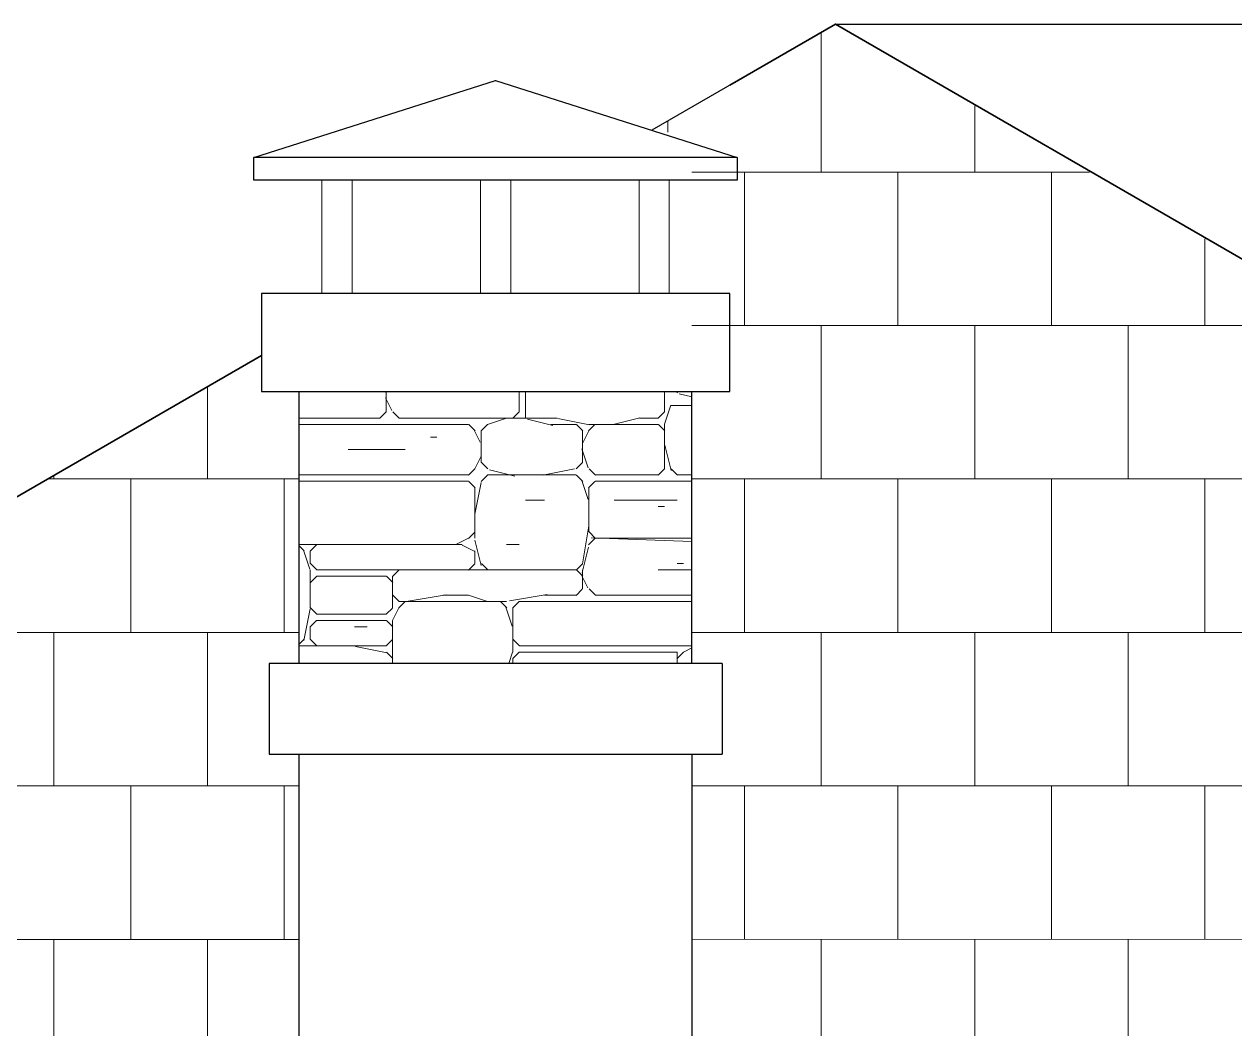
# Model space of a CAD drawing. Extents: x -12289450 to -10763036, y -7834513 to -6150123.
# Drawn here: x -11132590 to -11130987, y -7699345 to -7698014 of the extents above; entities that cross this region are included whole.
import ezdxf

# ---------------------------------------------------------------- set-up
doc = ezdxf.new("R2010")
doc.units = 0
doc.header["$LTSCALE"] = 25
for name, color, linetype in [('008-ШТРИХОВКА', 252, 'Continuous'), ('Крыши', 7, 'Continuous'), ('Примечания', 7, 'Continuous')]:
    doc.layers.add(name, color=color, linetype=linetype)
doc.layers.add('RAZMER', color=7, linetype='Continuous', lineweight=9)

msp = doc.modelspace()

# ---------------------------------------------------------------- hatches: boundary and pattern name
at = {"layer": '008-ШТРИХОВКА', "lineweight": 18, "ltscale": 3}
h = msp.add_hatch(dxfattribs=at)
h.set_pattern_fill('AR-B88', color=256)
h.set_pattern_definition([(0, (-57541.28, -161115.81), (0, 203.2), []), (90, (-57541.28, -161115.81), (-101.6, 203.2), [203.2, -203.2])])
h.paths.add_polyline_path([(-11131705.9, -7698630.7), (-11131706.2, -7698171.6), (-11131752.1, -7698150.7), (-11131517.4, -7698015.2), (-11125615.9, -7701420.7), (-11137415.9, -7701420.7), (-11132275.9, -7698453.1), (-11132275.9, -7698500.7), (-11132225.9, -7698500.7), (-11132225.9, -7698860.7), (-11132225.9, -7698980.7), (-11132225.9, -7699536.3), (-11132326.3, -7699536.3), (-11132326.3, -7700177.4), (-11131605.5, -7700177.4), (-11131605.5, -7699536.3), (-11131705.9, -7699536.3)])
at = {"layer": 'RAZMER', "lineweight": 0, "ltscale": 4}
h = msp.add_hatch(dxfattribs=at)
h.set_pattern_fill('DSLSTN', color=251, scale=300, style=0, pattern_type=2)
h.set_pattern_definition([(180, (438332.4, -635207), (-1e-13, -837.9), [184.338, -653.562]), (0, (437519.6, -635240.5), (0, 837.9), [108.927, -728.973]), (0, (437628.6, -635282.4), (0, 837.9), [58.653, -779.247]), (315, (437620.2, -635274.06), (837.899983, -2e-13), [11.8497, -1173.11985]), (270, (437620.2, -635265.7), (837.9, -2e-13), [8.379, -829.521]), (270, (437620.2, -635248.9), (837.9, -2e-13), [16.758, -821.142]), (225, (437628.56, -635240.54), (-1e-13, -837.899983), [11.8497, -1173.11985]), (180, (437863.2, -635240.5), (-1e-13, -837.9), [234.612, -603.288]), (135, (437871.56, -635248.9), (-837.899983, 7e-14), [11.8497, -1173.11985]), (90, (437871.56, -635257.3), (-837.9, 5e-14), [8.379, -829.521]), (180, (437863.2, -634762.9), (-1e-13, -837.9), [351.918, -485.982]), (180, (437787.8, -634930.5), (-1e-13, -837.9), [159.201, -678.699]), (180, (437980.5, -634553.5), (-1e-13, -837.9), [343.539, -494.361]), (225, (438114.55, -635005.9), (-1e-13, -837.899983), [11.8497, -1173.11985]), (315, (438114.55, -635005.9), (837.899983, -2e-13), [11.8497, -1173.11985]), (45, (437879.93, -634704.3), (7e-14, 837.899983), [11.8497, -1173.11985]), (0, (437636.94, -634704.3), (0, 837.9), [242.991, -594.909]), (135, (438139.7, -634821.6), (-837.899983, 7e-14), [11.8497, -1173.11985]), (180, (438273.75, -634821.6), (-1e-13, -837.9), [134.064, -703.836]), (225, (437997.24, -634829.97), (-1e-13, -837.899983), [11.8497, -1173.11985]), (180, (438282.1, -634830), (-1e-13, -837.9), [284.886, -553.014]), (0, (437569.9, -635315.95), (0, 837.9), [16.758, -821.142]), (0, (437670.5, -634846.7), (0, 837.9), [8.379, -829.521]), (0, (437519.6, -634804.8), (0, 837.9), [50.274, -787.626]), (0, (437494.5, -634788.1), (0, 837.9), [16.758, -821.142]), (0, (438240.2, -634670.8), (0, 837.9), [33.516, -804.384]), (0, (438257, -634662.4), (0, 837.9), [67.032, -770.868]), (0, (437670.5, -635064.6), (0, 837.9), [8.379, -829.521]), (0, (437561.5, -635081.3), (0, 837.9), [75.411, -762.489]), (0, (437469.4, -635064.6), (0, 837.9), [25.137, -812.763]), (0, (438223.5, -635290.8), (0, 837.9), [16.758, -821.142]), (0, (438240.2, -635299.2), (0, 837.9), [25.137, -812.763]), (0, (438164.8, -635248.9), (0, 837.9), [8.379, -829.521]), (0, (438282.1, -635232.2), (0, 837.9), [16.758, -821.142]), (0, (437771, -635207), (0, 837.9), [16.758, -821.142]), (0, (437796.14, -635148.4), (0, 837.9), [25.137, -812.763]), (0, (437997.2, -635232.2), (0, 837.9), [8.379, -829.521]), (0, (437972.1, -635240.5), (0, 837.9), [75.411, -762.489]), (0, (438114.55, -635173.5), (0, 837.9), [8.379, -829.521]), (0, (438122.9, -635165.1), (0, 837.9), [33.516, -804.384]), (0, (437972.1, -635156.75), (0, 837.9), [8.379, -829.521]), (0, (437913.45, -635148.4), (0, 837.9), [83.79, -754.11]), (0, (438156.4, -635081.3), (0, 837.9), [58.653, -779.247]), (0, (438064.3, -635047.8), (0, 837.9), [25.137, -812.763]), (0, (437838, -634980.8), (0, 837.9), [8.379, -829.521]), (0, (437921.8, -634964), (0, 837.9), [16.758, -821.142]), (0, (437930.2, -634955.65), (0, 837.9), [16.758, -821.142]), (0, (437695.6, -634570.2), (0, 837.9), [8.379, -829.521]), (0, (437695.6, -634620.5), (0, 837.9), [50.274, -787.626]), (0, (437846.4, -634587), (0, 837.9), [16.758, -821.142]), (0, (437863.2, -634578.6), (0, 837.9), [67.032, -770.868]), (0, (437787.8, -634746.2), (0, 837.9), [16.758, -821.142]), (0, (437603.4, -634729.4), (0, 837.9), [25.137, -812.763]), (0, (437595.05, -634721), (0, 837.9), [108.927, -728.973]), (0, (438081, -634762.9), (0, 837.9), [8.379, -829.521]), (0, (437947, -634746.2), (0, 837.9), [8.379, -829.521]), (0, (437963.7, -634754.56), (0, 837.9), [25.137, -812.763]), (0, (438189.96, -634880.24), (0, 837.9), [41.895, -796.005]), (0, (438156.4, -634871.9), (0, 837.9), [41.895, -796.005]), (0, (438014, -634888.6), (0, 837.9), [16.758, -821.142]), (0, (438039.1, -634846.7), (0, 837.9), [16.758, -821.142]), (0, (438030.76, -634838.35), (0, 837.9), [16.758, -821.142]), (0, (437863.2, -634905.4), (0, 837.9), [25.137, -812.763]), (0, (437737.5, -634897), (0, 837.9), [16.758, -821.142]), (0, (437729.1, -634905.4), (0, 837.9), [16.758, -821.142]), (0, (437662.1, -634888.6), (0, 837.9), [16.758, -821.142]), (270, (437620.2, -634469.7), (837.9, -2e-13), [75.411, -762.489]), (243.43495, (437628.56, -634452.9), (3.1e-05, -837.899992), [18.736014, -1854.86532]), (251.56505, (437779.39, -634511.57), (-7e-06, -837.899987), [26.49673, -2623.1757]), (270, (437779.4, -634478.05), (837.9, -2e-13), [33.516, -804.384]), (288.43495, (437771, -634452.91), (837.9000444, -1675.799994), [26.49673, -2623.1757]), (333.43495, (437427.47, -635106.48), (837.899992, 3.1e-05), [18.736014, -1854.86532]), (296.56505, (437419.1, -635089.7), (837.900001, -837.900036), [18.736014, -1854.86532]), (270, (437419.1, -635056.2), (837.9, -2e-13), [33.516, -804.384]), (206.56505, (437435.85, -635047.82), (-837.900036, -837.900001), [18.736014, -1854.86532]), (26.565051, (437427.47, -634511.57), (837.900021, 837.900016), [18.736014, -1854.86532]), (348.69007, (437435.85, -634578.6), (837.8999923, 3.91e-05), [42.72469, -4229.7438]), (333.43495, (437419.1, -634570.22), (837.899992, 3.1e-05), [18.736014, -1854.86532]), (270, (437419.1, -634519.95), (837.9, -2e-13), [50.274, -787.626]), (225, (437427.47, -634511.57), (-1e-13, -837.899983), [11.8497, -1173.11985]), (0, (437427.5, -635039.44), (0, 837.9), [175.959, -661.941]), (315, (437410.7, -635022.7), (837.899983, -2e-13), [23.69939, -1161.27015]), (270, (437410.7, -634972.4), (837.9, -2e-13), [50.274, -787.626]), (243.43495, (437419.1, -634955.65), (3.1e-05, -837.899992), [18.736014, -1854.86532]), (225, (437427.47, -634947.3), (-1e-13, -837.899983), [11.8497, -1173.11985]), (194.03624, (437460.98, -634938.9), (-2513.7000764, -837.899857), [34.547505, -3420.2028]), (0, (437787.8, -634930.5), (0, 837.9), [16.758, -821.142]), (0, (437561.5, -635299.2), (0, 837.9), [41.895, -796.005]), (0, (437519.6, -635307.6), (0, 837.9), [92.169, -745.731]), (45, (437519.64, -634654), (7e-14, 837.899983), [23.69939, -1161.27015]), (90, (437519.6, -634687.5), (-837.9, 5e-14), [33.516, -804.384]), (135, (437528, -634695.9), (-837.899983, 7e-14), [11.8497, -1173.11985]), (116.56505, (437628.56, -634662.4), (-837.900001, 837.900036), [18.736014, -1854.86532]), (90, (437628.6, -634679.15), (-837.9, 5e-14), [16.758, -821.142]), (63.434949, (437620.2, -634695.9), (-1.6e-05, 837.899992), [18.736014, -1854.86532]), (288.43495, (438156.44, -634670.77), (837.9000444, -1675.799994), [26.49673, -2623.1757]), (270, (438156.4, -634662.4), (837.9, -2e-13), [8.379, -829.521]), (243.43495, (438164.82, -634645.63), (3.1e-05, -837.899992), [18.736014, -1854.86532]), (251.56505, (438257, -635081.34), (-7e-06, -837.899987), [26.49673, -2623.1757]), (270, (438257, -635039.44), (837.9, -2e-13), [41.895, -796.005]), (296.56505, (438248.6, -635022.7), (837.900001, -837.900036), [18.736014, -1854.86532]), (288.43495, (437871.56, -635081.34), (837.9000444, -1675.799994), [26.49673, -2623.1757]), (270, (437871.56, -635073), (837.9, -2e-13), [8.379, -829.521]), (243.43495, (437879.93, -635056.2), (3.1e-05, -837.899992), [18.736014, -1854.86532]), (243.43495, (437737.5, -635089.7), (3.1e-05, -837.899992), [18.736014, -1854.86532]), (270, (437737.5, -635073), (837.9, -2e-13), [16.758, -821.142]), (296.56505, (437729.1, -635056.2), (837.900001, -837.900036), [18.736014, -1854.86532]), (315, (437871.56, -634662.4), (837.899983, -2e-13), [23.69939, -1161.27015]), (63.434949, (437729.1, -634838.35), (-1.6e-05, 837.899992), [18.736014, -1854.86532]), (90, (437729.1, -634855.1), (-837.9, 5e-14), [16.758, -821.142]), (135, (437745.9, -634871.86), (-837.899983, 7e-14), [23.69939, -1161.27015]), (90, (438298.9, -634913.8), (-837.9, 5e-14), [75.411, -762.489]), (45, (438290.5, -634922.14), (7e-14, 837.899983), [11.8497, -1173.11985]), (270, (438248.6, -634938.9), (837.9, -2e-13), [58.653, -779.247]), (270, (438114.55, -634938.9), (837.9, -2e-13), [67.032, -770.868]), (108.43495, (438349.16, -635240.54), (-837.9000444, 1675.799994), [26.49673, -2623.1757]), (90, (438349.2, -635290.8), (-837.9, 5e-14), [50.274, -787.626]), (78.690068, (438340.78, -635332.71), (-9.9e-06, 837.8999923), [42.72469, -4229.7438]), (278.1301, (438131.3, -635274.06), (837.8997774, -5027.3998965), [59.24848, -5865.5994]), (270, (438131.3, -635240.5), (837.9, -2e-13), [33.516, -804.384]), (251.56505, (438139.68, -635215.4), (-7e-06, -837.899987), [26.49673, -2623.1757]), (333.43495, (437712.35, -635207.02), (837.899992, 3.1e-05), [18.736014, -1854.86532]), (180, (437720.7, -635240.5), (-1e-13, -837.9), [58.653, -779.247]), (0, (437628.6, -634880.24), (0, 837.9), [343.539, -494.361]), (180, (437771, -635282.4), (-1e-13, -837.9), [83.79, -754.11]), (189.46232, (437821.28, -635274.06), (-4189.4998786, -837.8998155), [50.96747, -5045.7792]), (180, (437863.2, -635274.06), (-1e-13, -837.9), [41.895, -796.005]), (0, (437796.14, -635240.5), (0, 837.9), [25.137, -812.763]), (0, (437678.8, -635240.5), (0, 837.9), [25.137, -812.763]), (180, (437536.4, -634938.9), (-1e-13, -837.9), [75.411, -762.489]), (90, (437620.2, -634930.5), (-837.9, 5e-14), [50.274, -787.626]), (63.434949, (437611.8, -634947.27), (-1.6e-05, 837.899992), [18.736014, -1854.86532]), (0, (437586.7, -634947.3), (0, 837.9), [25.137, -812.763]), (350.53768, (437536.4, -634938.9), (837.8999918, 3.62e-05), [50.96747, -5045.7792]), (0, (437561.5, -634947.3), (0, 837.9), [41.895, -796.005]), (350.53768, (437511.26, -634938.9), (837.8999918, 3.62e-05), [50.96747, -5045.7792]), (350.53768, (438198.34, -634503.19), (837.8999918, 3.62e-05), [50.96747, -5045.7792]), (0, (438022.4, -634503.2), (0, 837.9), [175.959, -661.941]), (26.565051, (438005.62, -634511.57), (837.900021, 837.900016), [18.736014, -1854.86532]), (0, (437787.8, -634511.6), (0, 837.9), [209.475, -628.425]), (0, (437745.9, -634444.5), (0, 837.9), [16.758, -821.142]), (341.56505, (437720.73, -634436.16), (837.899987, -7e-06), [26.49673, -2623.1757]), (0, (437687.2, -634436.16), (0, 837.9), [33.516, -804.384]), (9.4623222, (437636.94, -634444.53), (4189.4998465, 837.8999764), [50.96747, -5045.7792]), (348.69007, (437569.91, -634503.19), (837.8999923, 3.91e-05), [42.72469, -4229.7438]), (0, (437444.2, -634503.2), (0, 837.9), [125.685, -712.215]), (8.1301023, (437553.15, -634586.98), (5027.3998629, 837.8999792), [59.24848, -5865.5994]), (0, (437477.74, -634587), (0, 837.9), [75.411, -762.489]), (281.30993, (437620.19, -634603.74), (837.8998758, -3351.6001317), [42.72469, -4229.7438]), (270, (437620.2, -634578.6), (837.9, -2e-13), [25.137, -812.763]), (243.43495, (437628.56, -634561.84), (3.1e-05, -837.899992), [18.736014, -1854.86532]), (0, (437896.7, -634545.1), (0, 837.9), [50.274, -787.626]), (0, (437687.2, -634545.1), (0, 837.9), [41.895, -796.005]), (0, (437963.7, -634654), (0, 837.9), [16.758, -821.142]), (9.4623222, (437913.45, -634662.39), (4189.4998465, 837.8999764), [50.96747, -5045.7792]), (0, (437712.35, -634662.4), (0, 837.9), [201.096, -636.804]), (0, (437712.35, -634662.4), (0, 837.9), [58.653, -779.247]), (353.65981, (437636.94, -634654.01), (837.8999791, 3.02e-05), [75.87507, -7511.6322]), (180, (438273.75, -634628.9), (-1e-13, -837.9), [276.507, -561.393]), (0, (437997.2, -634587), (0, 837.9), [276.507, -561.393]), (0, (438139.7, -634762.9), (0, 837.9), [184.338, -653.562]), (0, (438139.7, -634712.7), (0, 837.9), [184.338, -653.562]), (0, (438022.4, -634712.7), (0, 837.9), [117.306, -720.594]), (333.43495, (438005.62, -634704.3), (837.899992, 3.1e-05), [18.736014, -1854.86532]), (348.69007, (438106.17, -634628.87), (837.8999923, 3.91e-05), [42.72469, -4229.7438]), (14.036243, (438005.62, -634637.25), (2513.7000325, 837.8999888), [34.547505, -3420.2028]), (180, (437729.1, -634922.1), (-1e-13, -837.9), [67.032, -770.868]), (0, (437511.3, -634712.7), (0, 837.9), [351.918, -485.982]), (0, (437771, -634771.3), (0, 837.9), [50.274, -787.626]), (0, (437636.94, -634871.9), (0, 837.9), [83.79, -754.11]), (165.96376, (437511.26, -634880.24), (-837.8999707, -6.1e-05), [34.547505, -3420.2028]), (180, (437569.9, -634880.24), (-1e-13, -837.9), [58.653, -779.247]), (187.12502, (437636.94, -634871.86), (-5865.3000122, -837.9003778), [67.55366, -6687.8121]), (0, (437477.74, -634771.3), (0, 837.9), [242.991, -594.909]), (0, (437787.8, -635341.1), (0, 837.9), [335.16, -502.74]), (0, (438047.5, -635274.06), (0, 837.9), [41.895, -796.005]), (0, (437787.8, -635282.4), (0, 837.9), [335.16, -502.74]), (296.56505, (437871.56, -635248.92), (837.900001, -837.900036), [18.736014, -1854.86532]), (270, (437871.56, -635240.5), (837.9, -2e-13), [8.379, -829.521]), (255.96376, (437879.93, -635207.02), (6.1e-05, -837.8999707), [34.547505, -3420.2028]), (0, (437888.3, -635198.64), (0, 837.9), [310.023, -527.877]), (284.03624, (437980.48, -635072.96), (837.899857, -2513.7000764), [34.547505, -3420.2028]), (270, (437980.5, -635047.8), (837.9, -2e-13), [25.137, -812.763]), (251.56505, (437988.86, -635022.69), (-7e-06, -837.899987), [26.49673, -2623.1757]), (0, (437888.3, -635123.2), (0, 837.9), [310.023, -527.877]), (180, (438223.5, -635014.3), (-1e-13, -837.9), [100.548, -737.352]), (206.56505, (438240.23, -635005.93), (-837.900036, -837.900001), [18.736014, -1854.86532]), (315, (437980.5, -634989.17), (837.899983, -2e-13), [11.8497, -1173.11985]), (270, (437980.5, -634972.4), (837.9, -2e-13), [16.758, -821.142]), (243.43495, (437988.86, -634938.9), (3.1e-05, -837.899992), [18.736014, -1854.86532]), (135, (438114.55, -634947.3), (-837.899983, 7e-14), [23.69939, -1161.27015]), (165.96376, (438030.76, -635014.3), (-837.8999707, -6.1e-05), [34.547505, -3420.2028]), (180, (438106.2, -635014.3), (-1e-13, -837.9), [75.411, -762.489]), (0, (437988.9, -635022.7), (0, 837.9), [259.749, -578.151]), (26.565051, (437703.98, -635207.02), (837.900021, 837.900016), [18.736014, -1854.86532]), (0, (437670.5, -635207), (0, 837.9), [33.516, -804.384]), (0, (437461, -635207), (0, 837.9), [83.79, -754.11]), (353.65981, (437385.57, -635198.645), (837.8999791, 3.02e-05), [75.87507, -7511.6322]), (0, (437385.6, -635123.2), (0, 837.9), [335.16, -502.74]), (0, (437444.2, -635114.85), (0, 837.9), [276.507, -561.393]), (0, (437435.85, -635047.8), (0, 837.9), [284.886, -553.014]), (260.53768, (437879.93, -635181.89), (3.62e-05, -837.8999918), [50.96747, -5045.7792]), (270, (437879.9, -635148.4), (837.9, -2e-13), [33.516, -804.384]), (288.43495, (437871.56, -635123.23), (837.9000444, -1675.799994), [26.49673, -2623.1757]), (284.03624, (437729.11, -635198.64), (837.899857, -2513.7000764), [34.547505, -3420.2028]), (270, (437729.1, -635165.1), (837.9, -2e-13), [33.516, -804.384]), (258.69007, (437737.49, -635123.23), (3.91e-05, -837.8999923), [42.72469, -4229.7438]), (45, (437863.2, -635106.5), (7e-14, 837.899983), [11.8497, -1173.11985]), (11.309932, (437821.28, -635114.85), (3351.6001025, 837.8999928), [42.72469, -4229.7438]), (0, (437779.4, -635114.85), (0, 837.9), [41.895, -796.005]), (345.96376, (437745.87, -635106.48), (837.8999707, 6.1e-05), [34.547505, -3420.2028]), (198.43495, (437771, -635039.44), (-1675.799994, -837.9000444), [26.49673, -2623.1757]), (180, (437796.14, -635039.44), (-1e-13, -837.9), [25.137, -812.763]), (165.96376, (437829.66, -635047.82), (-837.8999707, -6.1e-05), [34.547505, -3420.2028]), (180, (437863.2, -635047.8), (-1e-13, -837.9), [33.516, -804.384]), (0, (437771, -635039.44), (0, 837.9), [8.379, -829.521]), (0, (437628.6, -635039.44), (0, 837.9), [150.822, -687.078]), (345.96376, (437745.87, -634964.03), (837.8999707, 6.1e-05), [34.547505, -3420.2028]), (0, (437670.5, -634964), (0, 837.9), [75.411, -762.489]), (11.309932, (437628.56, -634972.41), (3351.6001025, 837.8999928), [42.72469, -4229.7438]), (296.56505, (437611.8, -635014.3), (837.900001, -837.900036), [18.736014, -1854.86532]), (270, (437611.8, -635005.9), (837.9, -2e-13), [8.379, -829.521]), (251.56505, (437620.19, -634980.8), (-7e-06, -837.899987), [26.49673, -2623.1757]), (270, (437796.14, -634938.9), (837.9, -2e-13), [100.548, -737.352]), (351.8699, (437729.11, -634922.14), (837.8999899, 3.95e-05), [59.24848, -5865.5994]), (0, (437687.2, -634922.1), (0, 837.9), [41.895, -796.005]), (0, (437947, -635039.44), (0, 837.9), [25.137, -812.763]), (14.036243, (437913.45, -635047.82), (2513.7000325, 837.8999888), [34.547505, -3420.2028]), (0, (437879.9, -635047.8), (0, 837.9), [33.516, -804.384]), (348.69007, (437838.04, -635039.44), (837.8999923, 3.91e-05), [42.72469, -4229.7438]), (0, (437796.14, -635039.44), (0, 837.9), [41.895, -796.005]), (180, (437972.1, -634930.5), (-1e-13, -837.9), [167.58, -670.32]), (14.036243, (438256.99, -634930.52), (2513.7000325, 837.8999888), [34.547505, -3420.2028]), (0, (438047.5, -634930.5), (0, 837.9), [209.475, -628.425]), (243.43495, (438131.3, -634788.07), (3.1e-05, -837.899992), [18.736014, -1854.86532]), (270, (438131.3, -634762.9), (837.9, -2e-13), [25.137, -812.763]), (281.30993, (438122.93, -634721.04), (837.8998758, -3351.6001317), [42.72469, -4229.7438]), (296.56505, (437871.56, -634788.07), (837.900001, -837.900036), [18.736014, -1854.86532]), (270, (437871.56, -634746.2), (837.9, -2e-13), [41.895, -796.005]), (251.56505, (437879.93, -634721.04), (-7e-06, -837.899987), [26.49673, -2623.1757]), (0, (437879.9, -634721), (0, 837.9), [242.991, -594.909]), (0, (437888.3, -634813.2), (0, 837.9), [226.233, -611.667]), (26.565051, (438273.75, -634821.6), (837.900021, 837.900016), [18.736014, -1854.86532]), (333.43495, (438282.13, -634829.97), (837.899992, 3.1e-05), [18.736014, -1854.86532]), (90, (437988.9, -634846.7), (-837.9, 5e-14), [8.379, -829.521]), (75.963757, (437980.48, -634880.24), (-1.7e-05, 837.8999707), [34.547505, -3420.2028]), (90, (437980.5, -634930.5), (-837.9, 5e-14), [50.274, -787.626]), (0, (437737.5, -634821.6), (0, 837.9), [234.612, -603.288]), (0, (437771, -634813.2), (0, 837.9), [41.895, -796.005]), (180, (437863.2, -634813.2), (-1e-13, -837.9), [125.685, -712.215]), (225, (437871.56, -634804.83), (-1e-13, -837.899983), [11.8497, -1173.11985]), (270, (437871.56, -634779.7), (837.9, -2e-13), [25.137, -812.763]), (315, (437863.2, -634771.3), (837.899983, -2e-13), [11.8497, -1173.11985]), (0, (437737.5, -634771.3), (0, 837.9), [125.685, -712.215]), (45, (437729.1, -634779.7), (7e-14, 837.899983), [11.8497, -1173.11985]), (90, (437729.1, -634804.8), (-837.9, 5e-14), [25.137, -812.763]), (135, (437737.5, -634813.2), (-837.899983, 7e-14), [11.8497, -1173.11985]), (26.565051, (437955.35, -634930.5), (837.900021, 837.900016), [18.736014, -1854.86532]), (0, (437913.45, -634930.5), (0, 837.9), [41.895, -796.005]), (0, (437628.6, -634922.1), (0, 837.9), [33.516, -804.384]), (180, (437972.1, -634871.9), (-1e-13, -837.9), [226.233, -611.667]), (180, (438290.5, -634771.3), (-1e-13, -837.9), [150.822, -687.078]), (225, (437871.56, -635265.7), (-1e-13, -837.899983), [11.8497, -1173.11985]), (45, (437611.8, -635299.2), (7e-14, 837.899983), [11.8497, -1173.11985]), (315, (437611.8, -635248.9), (837.899983, -2e-13), [11.8497, -1173.11985]), (45, (437511.26, -635257.3), (7e-14, 837.899983), [11.8497, -1173.11985]), (315, (437511.26, -635290.8), (837.899983, -2e-13), [11.8497, -1173.11985]), (45, (437511.26, -635315.95), (7e-14, 837.899983), [11.8497, -1173.11985]), (315, (437511.26, -635332.7), (837.899983, -2e-13), [11.8497, -1173.11985]), (225, (437620.2, -635332.7), (-1e-13, -837.899983), [11.8497, -1173.11985]), (315, (437611.8, -635307.6), (837.899983, -2e-13), [11.8497, -1173.11985]), (315, (437779.4, -635332.7), (837.899983, -2e-13), [11.8497, -1173.11985]), (45, (437779.4, -635290.8), (7e-14, 837.899983), [11.8497, -1173.11985]), (225, (438340.8, -635332.7), (-1e-13, -837.899983), [11.8497, -1173.11985]), (315, (438332.4, -635207), (837.899983, -2e-13), [11.8497, -1173.11985]), (45, (438139.7, -635215.4), (7e-14, 837.899983), [11.8497, -1173.11985]), (315, (438139.7, -635332.7), (837.899983, -2e-13), [11.8497, -1173.11985]), (225, (438131.3, -635332.7), (-1e-13, -837.899983), [11.8497, -1173.11985]), (315, (438122.9, -635282.43), (837.899983, -2e-13), [11.8497, -1173.11985]), (225, (438131.3, -635265.7), (-1e-13, -837.899983), [11.8497, -1173.11985]), (315, (438122.9, -635207), (837.899983, -2e-13), [11.8497, -1173.11985]), (315, (437879.93, -635265.7), (837.899983, -2e-13), [11.8497, -1173.11985]), (45, (437879.93, -635207), (7e-14, 837.899983), [11.8497, -1173.11985]), (45, (437863.2, -635240.54), (7e-14, 837.899983), [11.8497, -1173.11985]), (315, (437737.5, -635232.16), (837.899983, -2e-13), [11.8497, -1173.11985]), (225, (437729.1, -635232.16), (-1e-13, -837.899983), [11.8497, -1173.11985]), (315, (437511.26, -635232.16), (837.899983, -2e-13), [11.8497, -1173.11985]), (45, (437511.26, -635215.4), (7e-14, 837.899983), [11.8497, -1173.11985]), (135, (437888.3, -635198.64), (-837.899983, 7e-14), [11.8497, -1173.11985]), (225, (438206.7, -635190.27), (-1e-13, -837.899983), [11.8497, -1173.11985]), (315, (438198.34, -635123.23), (837.899983, -2e-13), [11.8497, -1173.11985]), (45, (437879.93, -635131.6), (7e-14, 837.899983), [11.8497, -1173.11985]), (315, (437863.2, -635114.85), (837.899983, -2e-13), [11.8497, -1173.11985]), (315, (437863.2, -635047.8), (837.899983, -2e-13), [11.8497, -1173.11985]), (45, (437737.5, -635056.2), (7e-14, 837.899983), [11.8497, -1173.11985]), (315, (437737.5, -635098.1), (837.899983, -2e-13), [11.8497, -1173.11985]), (45, (437737.5, -635123.23), (7e-14, 837.899983), [11.8497, -1173.11985]), (225, (437729.1, -635190.27), (-1e-13, -837.899983), [11.8497, -1173.11985]), (315, (437377.2, -635190.27), (837.899983, -2e-13), [11.8497, -1173.11985]), (225, (437385.6, -635123.23), (-1e-13, -837.899983), [11.8497, -1173.11985]), (315, (437720.73, -635123.23), (837.899983, -2e-13), [11.8497, -1173.11985]), (225, (437729.1, -635106.5), (-1e-13, -837.899983), [11.8497, -1173.11985]), (315, (437720.73, -635047.8), (837.899983, -2e-13), [11.8497, -1173.11985]), (225, (437611.8, -635031.06), (-1e-13, -837.899983), [11.8497, -1173.11985]), (315, (437603.4, -634947.3), (837.899983, -2e-13), [11.8497, -1173.11985]), (45, (437469.36, -634888.6), (7e-14, 837.899983), [11.8497, -1173.11985]), (315, (437469.36, -634930.5), (837.899983, -2e-13), [11.8497, -1173.11985]), (45, (437796.14, -634938.9), (7e-14, 837.899983), [11.8497, -1173.11985]), (45, (437779.4, -635039.44), (7e-14, 837.899983), [11.8497, -1173.11985]), (315, (437620.2, -635031.06), (837.899983, -2e-13), [11.8497, -1173.11985]), (45, (437620.2, -634980.8), (7e-14, 837.899983), [11.8497, -1173.11985]), (315, (437779.4, -634972.4), (837.899983, -2e-13), [11.8497, -1173.11985]), (225, (437796.14, -634955.65), (-1e-13, -837.899983), [11.8497, -1173.11985]), (315, (437787.77, -634930.5), (837.899983, -2e-13), [11.8497, -1173.11985]), (315, (437620.2, -634955.65), (837.899983, -2e-13), [11.8497, -1173.11985]), (45, (437620.2, -634938.9), (7e-14, 837.899983), [11.8497, -1173.11985]), (315, (437620.2, -634913.76), (837.899983, -2e-13), [11.8497, -1173.11985]), (45, (437620.2, -634888.6), (7e-14, 837.899983), [11.8497, -1173.11985]), (315, (437972.1, -634880.24), (837.899983, -2e-13), [11.8497, -1173.11985]), (225, (437980.5, -634913.76), (-1e-13, -837.899983), [11.8497, -1173.11985]), (315, (437972.1, -634930.5), (837.899983, -2e-13), [11.8497, -1173.11985]), (45, (437972.1, -635039.44), (7e-14, 837.899983), [11.8497, -1173.11985]), (45, (437972.1, -635114.85), (7e-14, 837.899983), [11.8497, -1173.11985]), (315, (437879.93, -635106.5), (837.899983, -2e-13), [11.8497, -1173.11985]), (45, (437879.93, -635056.2), (7e-14, 837.899983), [11.8497, -1173.11985]), (315, (437972.1, -635047.8), (837.899983, -2e-13), [11.8497, -1173.11985]), (135, (437997.24, -635114.85), (-837.899983, 7e-14), [11.8497, -1173.11985]), (225, (438248.6, -635106.5), (-1e-13, -837.899983), [11.8497, -1173.11985]), (315, (437988.86, -634997.55), (837.899983, -2e-13), [11.8497, -1173.11985]), (45, (437988.86, -634938.9), (7e-14, 837.899983), [11.8497, -1173.11985]), (45, (438240.23, -635005.9), (7e-14, 837.899983), [11.8497, -1173.11985]), (45, (438114.55, -634938.9), (7e-14, 837.899983), [11.8497, -1173.11985]), (315, (438240.23, -634930.5), (837.899983, -2e-13), [11.8497, -1173.11985]), (135, (438298.9, -634779.7), (-837.899983, 7e-14), [11.8497, -1173.11985]), (45, (438290.5, -634813.2), (7e-14, 837.899983), [11.8497, -1173.11985]), (225, (437980.5, -634863.5), (-1e-13, -837.899983), [11.8497, -1173.11985]), (315, (437972.1, -634821.6), (837.899983, -2e-13), [11.8497, -1173.11985]), (135, (438332.4, -634721.04), (-837.899983, 7e-14), [11.8497, -1173.11985]), (45, (438324, -634762.94), (7e-14, 837.899983), [11.8497, -1173.11985]), (315, (438131.3, -634754.56), (837.899983, -2e-13), [11.8497, -1173.11985]), (45, (438131.3, -634721.04), (7e-14, 837.899983), [11.8497, -1173.11985]), (45, (438131.3, -634779.7), (7e-14, 837.899983), [11.8497, -1173.11985]), (225, (438122.9, -634804.83), (-1e-13, -837.899983), [11.8497, -1173.11985]), (315, (437879.93, -634804.83), (837.899983, -2e-13), [11.8497, -1173.11985]), (225, (437729.1, -634863.5), (-1e-13, -837.899983), [11.8497, -1173.11985]), (315, (437469.36, -634863.5), (837.899983, -2e-13), [11.8497, -1173.11985]), (45, (437469.36, -634779.7), (7e-14, 837.899983), [11.8497, -1173.11985]), (315, (437720.73, -634771.3), (837.899983, -2e-13), [11.8497, -1173.11985]), (225, (437871.56, -634754.56), (-1e-13, -837.899983), [11.8497, -1173.11985]), (315, (437863.2, -634712.66), (837.899983, -2e-13), [11.8497, -1173.11985]), (315, (437502.9, -634754.56), (837.899983, -2e-13), [11.8497, -1173.11985]), (225, (437511.26, -634712.66), (-1e-13, -837.899983), [11.8497, -1173.11985]), (315, (437452.6, -634620.5), (837.899983, -2e-13), [11.8497, -1173.11985]), (45, (437452.6, -634595.36), (7e-14, 837.899983), [11.8497, -1173.11985]), (315, (437611.8, -634511.57), (837.899983, -2e-13), [11.8497, -1173.11985]), (225, (437620.2, -634570.2), (-1e-13, -837.899983), [11.8497, -1173.11985]), (315, (437611.8, -634587), (837.899983, -2e-13), [11.8497, -1173.11985]), (225, (437620.2, -634620.5), (-1e-13, -837.899983), [11.8497, -1173.11985]), (315, (437528, -634695.9), (837.899983, -2e-13), [11.8497, -1173.11985]), (225, (437620.2, -634695.9), (-1e-13, -837.899983), [11.8497, -1173.11985]), (315, (437611.8, -634637.25), (837.899983, -2e-13), [11.8497, -1173.11985]), (315, (437628.56, -634695.9), (837.899983, -2e-13), [11.8497, -1173.11985]), (45, (437628.56, -634670.77), (7e-14, 837.899983), [11.8497, -1173.11985]), (315, (437871.56, -634662.4), (837.899983, -2e-13), [11.8497, -1173.11985]), (315, (437888.3, -634704.3), (837.899983, -2e-13), [11.8497, -1173.11985]), (45, (437888.3, -634670.77), (7e-14, 837.899983), [11.8497, -1173.11985]), (225, (437997.24, -634704.3), (-1e-13, -837.899983), [11.8497, -1173.11985]), (315, (437988.86, -634662.4), (837.899983, -2e-13), [11.8497, -1173.11985]), (315, (437997.24, -634695.9), (837.899983, -2e-13), [11.8497, -1173.11985]), (225, (438156.44, -634695.9), (-1e-13, -837.899983), [23.69939, -1161.27015]), (315, (438164.8, -634695.9), (837.899983, -2e-13), [11.8497, -1173.11985]), (225, (438357.54, -634695.9), (-1e-13, -837.899983), [11.8497, -1173.11985]), (315, (438349.16, -634637.25), (837.899983, -2e-13), [11.8497, -1173.11985]), (45, (438164.8, -634645.63), (7e-14, 837.899983), [11.8497, -1173.11985]), (315, (438148.06, -634637.25), (837.899983, -2e-13), [11.8497, -1173.11985]), (45, (437997.24, -634645.63), (7e-14, 837.899983), [11.8497, -1173.11985]), (45, (437980.5, -634654), (7e-14, 837.899983), [11.8497, -1173.11985]), (315, (437628.56, -634645.63), (837.899983, -2e-13), [11.8497, -1173.11985]), (225, (437636.94, -634553.46), (-1e-13, -837.899983), [11.8497, -1173.11985]), (315, (437980.5, -634553.46), (837.899983, -2e-13), [11.8497, -1173.11985]), (225, (437997.24, -634536.7), (-1e-13, -837.899983), [11.8497, -1173.11985]), (315, (437779.4, -634536.7), (837.899983, -2e-13), [11.8497, -1173.11985]), (45, (437779.4, -634519.95), (7e-14, 837.899983), [11.8497, -1173.11985]), (45, (437762.6, -634545.1), (7e-14, 837.899983), [11.8497, -1173.11985]), (45, (437628.56, -634452.9), (7e-14, 837.899983), [11.8497, -1173.11985]), (315, (437762.6, -634444.53), (837.899983, -2e-13), [11.8497, -1173.11985]), (45, (438273.75, -634628.9), (7e-14, 837.899983), [11.8497, -1173.11985]), (315, (437988.86, -634620.5), (837.899983, -2e-13), [11.8497, -1173.11985]), (225, (437997.24, -634587), (-1e-13, -837.899983), [11.8497, -1173.11985]), (315, (438273.75, -634587), (837.899983, -2e-13), [11.8497, -1173.11985]), (45, (438248.6, -634578.6), (7e-14, 837.899983), [11.8497, -1173.11985]), (315, (437997.24, -634570.2), (837.899983, -2e-13), [11.8497, -1173.11985]), (45, (437997.24, -634519.95), (7e-14, 837.899983), [11.8497, -1173.11985]), (315, (438248.6, -634511.57), (837.899983, -2e-13), [11.8497, -1173.11985]), (270, (437377.2, -635131.6), (837.9, -2e-13), [58.653, -779.247]), (270, (437620.2, -634528.3), (837.9, -2e-13), [41.895, -796.005]), (270, (437988.9, -634561.8), (837.9, -2e-13), [83.79, -754.11]), (270, (437997.2, -634645.6), (837.9, -2e-13), [58.653, -779.247]), (90, (438156.4, -634695.9), (-837.9, 5e-14), [50.274, -787.626]), (0, (437636.94, -634662.4), (0, 837.9), [234.612, -603.288]), (90, (437628.6, -634695.9), (-837.9, 5e-14), [25.137, -812.763]), (0, (437896.7, -634662.4), (0, 837.9), [92.169, -745.731]), (270, (437997.2, -634670.8), (837.9, -2e-13), [25.137, -812.763]), (90, (437888.3, -634704.3), (-837.9, 5e-14), [33.516, -804.384]), (270, (437729.1, -634779.7), (837.9, -2e-13), [83.79, -754.11]), (270, (437469.4, -634779.7), (837.9, -2e-13), [83.79, -754.11]), (270, (437502.9, -634721), (837.9, -2e-13), [33.516, -804.384]), (90, (438298.9, -634804.8), (-837.9, 5e-14), [25.137, -812.763]), (270, (438131.3, -634779.7), (837.9, -2e-13), [33.516, -804.384]), (90, (438332.4, -634754.56), (-837.9, 5e-14), [33.516, -804.384]), (0, (438173.2, -634637.25), (0, 837.9), [167.58, -670.32]), (270, (438357.5, -634645.6), (837.9, -2e-13), [50.274, -787.626]), (0, (437536.4, -634704.3), (0, 837.9), [75.411, -762.489]), (270, (437452.6, -634595.36), (837.9, -2e-13), [25.137, -812.763]), (270, (437988.9, -634595.36), (837.9, -2e-13), [25.137, -812.763]), (0, (437896.7, -634712.7), (0, 837.9), [92.169, -745.731]), (180, (437611.8, -634637.25), (-1e-13, -837.9), [75.411, -762.489]), (180, (438349.2, -634637.25), (-1e-13, -837.9), [8.379, -829.521]), (180, (438349.2, -634704.3), (-1e-13, -837.9), [8.379, -829.521]), (0, (437502.9, -634628.9), (0, 837.9), [108.927, -728.973]), (90, (437620.2, -634620.5), (-837.9, 5e-14), [25.137, -812.763]), (180, (437611.8, -634587), (-1e-13, -837.9), [108.927, -728.973]), (270, (437871.56, -634721), (837.9, -2e-13), [33.516, -804.384]), (270, (438282.1, -634595.36), (837.9, -2e-13), [25.137, -812.763]), (0, (437461, -634587), (0, 837.9), [41.895, -796.005]), (0, (437461, -634628.9), (0, 837.9), [41.895, -796.005]), (0, (438173.2, -634704.3), (0, 837.9), [167.58, -670.32]), (270, (438131.3, -634721), (837.9, -2e-13), [33.516, -804.384]), (90, (437980.5, -634913.8), (-837.9, 5e-14), [25.137, -812.763]), (180, (437620.2, -634880.24), (-1e-13, -837.9), [117.306, -720.594]), (270, (437980.5, -634830), (837.9, -2e-13), [33.516, -804.384]), (270, (437611.8, -634955.65), (837.9, -2e-13), [75.411, -762.489]), (180, (437603.4, -635039.44), (-1e-13, -837.9), [100.548, -737.352]), (270, (437729.1, -635131.6), (837.9, -2e-13), [58.653, -779.247]), (0, (437620.2, -634545.1), (0, 837.9), [142.443, -695.457]), (270, (437511.3, -635257.3), (837.9, -2e-13), [33.516, -804.384]), (0, (437519.6, -635341.1), (0, 837.9), [92.169, -745.731]), (90, (437620.2, -635332.7), (-837.9, 5e-14), [16.758, -821.142]), (180, (437611.8, -635248.9), (-1e-13, -837.9), [92.169, -745.731]), (270, (437779.4, -634528.3), (837.9, -2e-13), [8.379, -829.521]), (0, (437787.8, -634545.1), (0, 837.9), [201.096, -636.804]), (90, (437997.2, -634536.7), (-837.9, 5e-14), [8.379, -829.521]), (90, (437779.4, -634528.3), (-837.9, 5e-14), [8.379, -829.521]), (270, (437997.2, -634511.6), (837.9, -2e-13), [16.758, -821.142]), (270, (437997.2, -634528.3), (837.9, -2e-13), [41.895, -796.005]), (0, (438005.6, -634578.6), (0, 837.9), [242.991, -594.909]), (90, (438257, -634570.2), (-837.9, 5e-14), [41.895, -796.005]), (90, (437997.2, -634528.3), (-837.9, 5e-14), [8.379, -829.521]), (270, (438257, -634519.95), (837.9, -2e-13), [8.379, -829.521]), (0, (438148.1, -635341.1), (0, 837.9), [184.338, -653.562]), (90, (437620.2, -634528.3), (-837.9, 5e-14), [8.379, -829.521]), (0, (437519.6, -635299.2), (0, 837.9), [92.169, -745.731]), (270, (437511.3, -635315.95), (837.9, -2e-13), [16.758, -821.142]), (90, (437620.2, -635290.8), (-837.9, 5e-14), [33.516, -804.384]), (270, (437779.4, -635290.8), (837.9, -2e-13), [41.895, -796.005]), (90, (438131.3, -635332.7), (-837.9, 5e-14), [41.895, -796.005]), (270, (437729.1, -635215.4), (837.9, -2e-13), [16.758, -821.142]), (90, (437511.3, -635232.2), (-837.9, 5e-14), [16.758, -821.142]), (0, (437519.6, -635207), (0, 837.9), [192.717, -645.183]), (270, (437871.56, -635257.3), (837.9, -2e-13), [8.379, -829.521]), (90, (437620.2, -635265.7), (-837.9, 5e-14), [8.379, -829.521]), (0, (437888.3, -635274.06), (0, 837.9), [234.612, -603.288]), (90, (438131.3, -635265.7), (-837.9, 5e-14), [50.274, -787.626]), (177.95459, (438122.925, -635207.024), (-837.900014315, 2.3127e-05), [234.761574, -23241.396]), (0, (437888.3, -635114.85), (0, 837.9), [83.79, -754.11]), (90, (437980.5, -635106.5), (-837.9, 5e-14), [50.274, -787.626]), (180, (437972.1, -635047.8), (-1e-13, -837.9), [83.79, -754.11]), (0, (437997.2, -635114.85), (0, 837.9), [242.991, -594.909]), (180, (438097.8, -634930.5), (-1e-13, -837.9), [117.306, -720.594]), (90, (437871.56, -635098.1), (-837.9, 5e-14), [41.895, -796.005]), (270, (437737.5, -635056.2), (837.9, -2e-13), [41.895, -796.005]), (90, (437879.9, -635190.3), (-837.9, 5e-14), [58.653, -779.247]), (270, (438206.7, -635131.6), (837.9, -2e-13), [58.653, -779.247]), (180, (437863.2, -635114.85), (-1e-13, -837.9), [117.306, -720.594]), (0, (437745.9, -635240.5), (0, 837.9), [117.306, -720.594]), (180, (437502.9, -634880.24), (-1e-13, -837.9), [25.137, -812.763]), (270, (437469.4, -634888.6), (837.9, -2e-13), [41.895, -796.005]), (90, (437620.2, -634913.8), (-837.9, 5e-14), [25.137, -812.763]), (90, (437787.8, -635031.1), (-837.9, 5e-14), [50.274, -787.626]), (270, (437620.2, -634938.9), (837.9, -2e-13), [16.758, -821.142]), (0, (437628.6, -634964), (0, 837.9), [159.201, -678.699]), (90, (437796.14, -634955.65), (-837.9, 5e-14), [16.758, -821.142]), (270, (437980.5, -634938.9), (837.9, -2e-13), [92.169, -745.731])])
h.paths.add_polyline_path([(-11131965.9, -7698860.7), (-11131705.9, -7698860.7), (-11131705.9, -7698500.7), (-11132225.9, -7698500.7), (-11132225.9, -7698680.7), (-11132225.9, -7698860.7)])

# ---------------------------------------------------------------- linework, layer by layer
for p, q in [((-11132285.9, -7698190.7), (-11131965.9, -7698089.1)), ((-11131965.9, -7698089.1), (-11131645.9, -7698190.7)), ((-11132285.9, -7698220.7), (-11132285.9, -7698190.7)), ((-11131645.9, -7698190.7), (-11132285.9, -7698190.7)), ((-11131645.9, -7698190.7), (-11131645.9, -7698220.7)), ((-11132285.9, -7698220.7), (-11132285.9, -7698220.7)), ((-11132285.9, -7698220.7), (-11132285.9, -7698220.7)), ((-11131645.9, -7698220.7), (-11132285.9, -7698220.7))]:
    msp.add_line(p, q, dxfattribs=at)
for points in [[(-11132195.9, -7698370.7), (-11132195.9, -7698220.7), (-11132195.9, -7698220.7), (-11132155.9, -7698220.7), (-11132155.9, -7698370.7), (-11132195.9, -7698370.7)], [(-11132195.9, -7698370.7), (-11132195.9, -7698220.7), (-11132195.9, -7698220.7), (-11132155.9, -7698220.7), (-11132155.9, -7698370.7), (-11132195.9, -7698370.7)], [(-11131985.9, -7698370.7), (-11131985.9, -7698220.7), (-11131985.9, -7698220.7), (-11131945.9, -7698220.7), (-11131945.9, -7698370.7), (-11131985.9, -7698370.7)], [(-11131775.9, -7698370.7), (-11131775.9, -7698220.7), (-11131775.9, -7698220.7), (-11131735.9, -7698220.7), (-11131735.9, -7698370.7), (-11131775.9, -7698370.7)], [(-11131775.9, -7698370.7), (-11131775.9, -7698220.7), (-11131775.9, -7698220.7), (-11131735.9, -7698220.7), (-11131735.9, -7698370.7), (-11131775.9, -7698370.7)], [(-11132035.9, -7698370.7), (-11132275.9, -7698370.7), (-11132275.9, -7698500.7), (-11131752.1, -7698500.7)], [(-11131655.9, -7698445.2), (-11131655.9, -7698370.7), (-11132275.9, -7698370.7)], [(-11132225.9, -7698774.3), (-11132225.9, -7698500.7)]]:
    msp.add_lwpolyline(points, dxfattribs=at)
at = {"layer": 'Крыши', "lineweight": 35, "ltscale": 3}
for q in [(-11129805.9, -7699001.6), (-11125615.9, -7701420.7)]:
    msp.add_line((-11131515.9, -7698014.4), q, dxfattribs=at)
at = {"layer": 'Крыши', "lineweight": 30, "ltscale": 3}
for p, q in [((-11132285.9, -7698190.7), (-11131965.9, -7698089.1)), ((-11131965.9, -7698089.1), (-11131645.9, -7698190.7)), ((-11132285.9, -7698220.7), (-11132285.9, -7698190.7)), ((-11131645.9, -7698190.7), (-11132285.9, -7698190.7)), ((-11131645.9, -7698190.7), (-11131645.9, -7698190.7)), ((-11131645.9, -7698190.7), (-11131645.9, -7698220.7)), ((-11132285.9, -7698220.7), (-11132285.9, -7698220.7)), ((-11132285.9, -7698220.7), (-11132285.9, -7698220.7)), ((-11131645.9, -7698220.7), (-11132285.9, -7698220.7)), ((-11131665.9, -7698860.7), (-11132265.9, -7698860.7)), ((-11132265.9, -7698860.7), (-11132265.9, -7698980.7)), ((-11131665.9, -7698860.7), (-11131665.9, -7698980.7)), ((-11132265.9, -7698980.7), (-11131665.9, -7698980.7)), ((-11132225.9, -7700115.9), (-11132225.9, -7698980.7)), ((-11131705.9, -7698980.7), (-11131705.9, -7700115.9))]:
    msp.add_line(p, q, dxfattribs=at)
at = {"layer": 'Крыши', "lineweight": 25, "ltscale": 3}
for points in [[(-11131515.9, -7698014.4), (-11131759.1, -7698154.8)], [(-11132275.9, -7698453.1), (-11133315.9, -7699053.6)]]:
    msp.add_lwpolyline(points, dxfattribs=at)
at = {"layer": 'Крыши', "lineweight": 35, "ltscale": 3}
for points in [[(-11131515.9, -7698014.4), (-11131655.9, -7698095.2)], [(-11132275.9, -7698453.1), (-11133315.9, -7699053.6)]]:
    msp.add_lwpolyline(points, dxfattribs=at)
at = {"layer": 'Крыши', "lineweight": 30, "ltscale": 3}
for points in [[(-11132035.9, -7698370.7), (-11132275.9, -7698370.7), (-11132275.9, -7698500.7), (-11132225.9, -7698500.7)], [(-11132275.9, -7698500.7), (-11131655.9, -7698500.7), (-11131655.9, -7698370.7), (-11132275.9, -7698370.7)], [(-11132225.9, -7698860.7), (-11132225.9, -7698500.7)], [(-11131705.9, -7698860.7), (-11131705.9, -7698500.7)]]:
    msp.add_lwpolyline(points, dxfattribs=at)
at = {"layer": 'Примечания', "linetype": 'Continuous', "lineweight": 25, "ltscale": 75}
msp.add_line((-11131515.9, -7698014.4), (-11130683.7, -7698014.4), dxfattribs=at)

doc.saveas('drawing.dxf')
